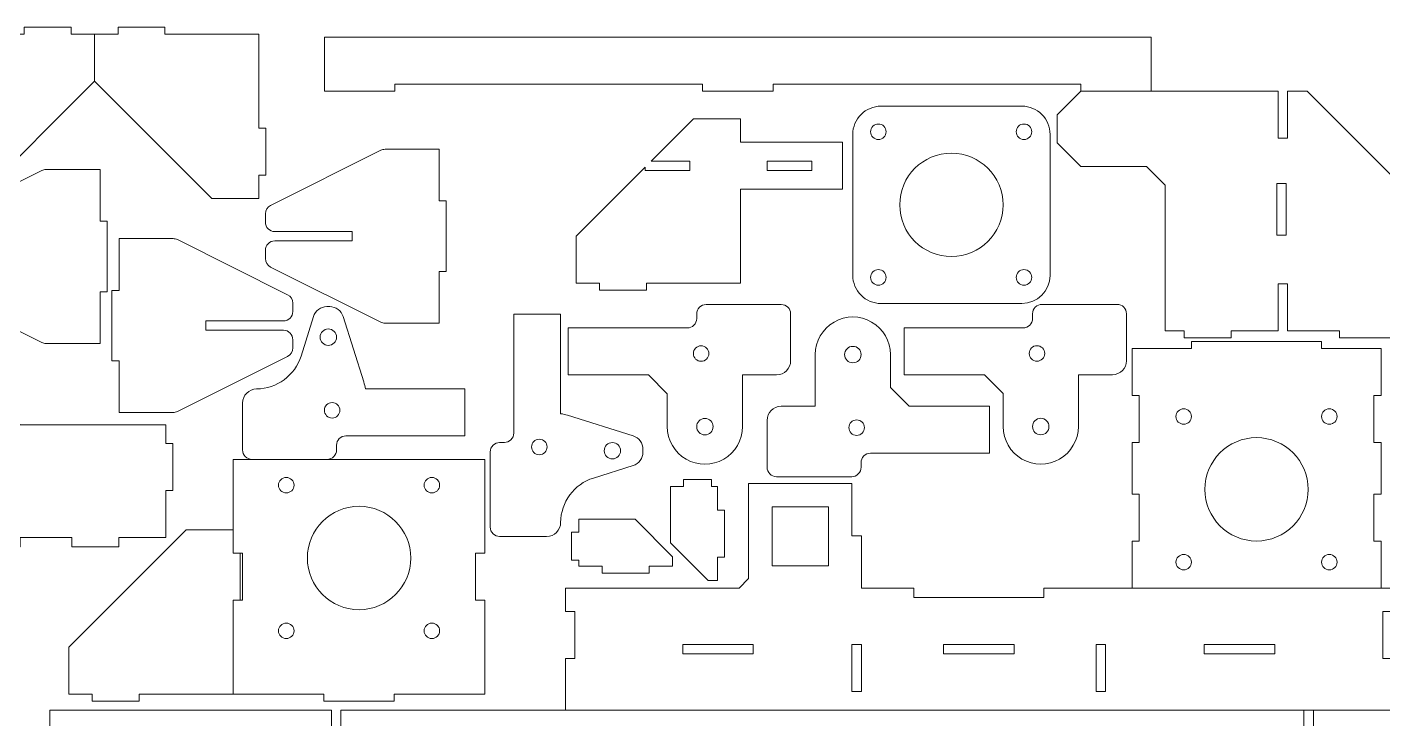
# Model space of a CAD drawing. Header units: millimetres. Extents: x -607 to 602, y -457 to -158.
# Drawn here: x 125.7 to 414.3, y -304.8 to -157.6 of the extents above; entities that cross this region are included whole.
import ezdxf
from ezdxf.lldxf.tags import DXFTag

# ---------------------------------------------------------------- set-up
doc = ezdxf.new("R2010")
doc.units = ezdxf.units.MM
doc.header["$MEASUREMENT"] = 0
doc.layers.add('Default', color=7, linetype='Continuous')
doc.layers.add('PHOTOGATE_OBSTRU', color=7, linetype='Continuous')
tags = doc.linetypes.add('New Line1', pattern=[4.6, 3.1, -1.5]).pattern_tags.tags
tags[6:7] = [DXFTag(74, 4), DXFTag(75, 0), DXFTag(340, '0'), DXFTag(46, 1.0), DXFTag(50, 0.0), DXFTag(44, 0.0), DXFTag(45, 0.0)]
tags[4:5] = [DXFTag(74, 4), DXFTag(75, 0), DXFTag(340, '0'), DXFTag(46, 1.0), DXFTag(50, 0.0), DXFTag(44, 0.0), DXFTag(45, 0.0)]

msp = doc.modelspace()

# ---------------------------------------------------------------- linework, layer by layer
at = {"layer": 'Default', "color": 250, "lineweight": 9}
for points in [[(115.0572, -194.1118), (105.0573, -194.1118), (105.0573, -189.1117), (103.5573, -189.1118), (103.5573, -179.1118), (105.0573, -179.1118), (105.0573, -159.1118), (125.0573, -159.1118), (125.0574, -157.6118), (135.0573, -157.6118), (135.0573, -159.1118), (140.0573, -159.1118), (140.0573, -169.1118), (115.0572, -194.1118)], [(165.0573, -194.1118), (175.0573, -194.1118), (175.0573, -189.1118), (176.5573, -189.1118), (176.5573, -179.1118), (175.0573, -179.1119), (175.0573, -159.1118), (155.0573, -159.1118), (155.0573, -157.6118), (145.0573, -157.6118), (145.0573, -159.1118), (140.0573, -159.1118), (140.0573, -169.1118), (165.0573, -194.1118)], [(416.2188, -223.7666), (405.1093, -223.7666), (405.1093, -222.2666), (393.9998, -222.2666), (393.9998, -212.2666), (391.9998, -212.2666), (391.9998, -222.2666), (381.9998, -222.2666), (381.9998, -223.7666), (371.9998, -223.7666), (371.9998, -222.2666), (367.9988, -222.2666), (367.9988, -191.2666), (363.9988, -187.2666), (349.9988, -187.2666), (344.9988, -182.2666), (344.9988, -176.2666), (349.9988, -171.2666), (391.9998, -171.2666), (391.9998, -181.2666), (393.9998, -181.2666), (393.9998, -171.2666), (398.2188, -171.2666), (416.2188, -189.2666)], [(337.4728, -174.4404), (307.4728, -174.4404)], [(257.2657, -188.1188), (266.7657, -188.1188), (266.7657, -186.1188), (258.5565, -186.1188), (267.5565, -177.1188), (277.5565, -177.1188), (277.5565, -182.1188), (299.2657, -182.1188), (299.2657, -192.1188), (277.5565, -192.1188), (277.5565, -212.1188), (257.5565, -212.1188), (257.5565, -213.6188), (247.5565, -213.6188), (247.5565, -212.1188), (242.5565, -212.1188), (242.5565, -202.1188), (257.2657, -187.4097), (257.2657, -188.1188)], [(301.4728, -180.4404), (301.4728, -210.4404)], [(343.4728, -210.4404), (343.4728, -180.4404)], [(201.003, -183.8265), (177.5309, -195.5626)], [(201.8974, -220.6154), (213.4253, -220.6154), (213.4253, -209.6154), (214.9253, -209.6154), (214.9253, -194.6154), (213.4253, -194.6154), (213.4253, -183.6154), (201.8974, -183.6154)], [(105.3386, -199.88), (128.8107, -188.1439)], [(129.7051, -187.9328), (141.233, -187.9328), (141.233, -198.9328), (142.733, -198.9328), (142.733, -213.9328)], [(393.7328, -190.8876), (391.7328, -190.8876), (391.7328, -201.8876), (393.7328, -201.8876), (393.7328, -190.8876)], [(176.4253, -197.3514), (176.4253, -199.1154)], [(178.4253, -201.1154), (194.9253, -201.1154), (194.9253, -203.1154), (178.4253, -203.1154)], [(156.7996, -202.6312), (145.2718, -202.6312), (145.2718, -213.6312), (143.7718, -213.6312), (143.7718, -228.6312), (145.2718, -228.6312), (145.2718, -239.6312), (156.7996, -239.6312)], [(181.1662, -214.5784), (157.6941, -202.8424)], [(176.4253, -205.1154), (176.4253, -206.8793)], [(177.5309, -208.6682), (201.003, -220.4042)], [(128.8107, -224.7216), (105.3386, -212.9856)], [(142.733, -213.9328), (141.233, -213.9328), (141.233, -224.9328), (129.7051, -224.9328)], [(182.2718, -218.1312), (182.2718, -216.3673)], [(307.4728, -216.4404), (337.4728, -216.4404)], [(124.2584, -242.2486), (155.2584, -242.2486), (155.2584, -246.2496), (156.7584, -246.2496), (156.7584, -256.2496), (155.2584, -256.2496), (155.2584, -266.2496), (145.2584, -266.2496), (145.2584, -268.2496), (135.2584, -268.2496), (135.2584, -266.2496), (124.2584, -266.2496), (124.2584, -268.2496), (114.2584, -268.2496), (114.2584, -266.2496), (104.2584, -266.2496), (104.2584, -224.2486), (109.2584, -219.2486), (115.2584, -219.2486), (120.2584, -224.2486), (120.2584, -238.2486), (124.2584, -242.2486)], [(186.6645, -219.2016), (184.0195, -227.6174)], [(190.1228, -217.1011), (189.5264, -217.1011)], [(197.3646, -233.1372), (192.9848, -219.2016)], [(229.3001, -244.0181), (229.3001, -218.6746), (239.2824, -218.6746), (239.2824, -239.8838)], [(268.2413, -218.6425), (268.2413, -219.6425)], [(286.2413, -216.6425), (270.2413, -216.6425)], [(288.2413, -228.6247), (288.2413, -218.6425), (288.2413, -228.6247)], [(339.7395, -218.6188), (339.7395, -219.6188)], [(357.7395, -216.6188), (341.7395, -216.6188)], [(359.7395, -228.601), (359.7395, -218.6188), (359.7395, -228.601)], [(180.2718, -222.1312), (163.7718, -222.1312), (163.7718, -220.1312), (180.2718, -220.1312)], [(266.2413, -221.6425), (240.8978, -221.6425), (240.8978, -231.6425), (257.9913, -231.6425), (261.9913, -235.6425), (261.9913, -242.6425)], [(337.7395, -221.6188), (312.396, -221.6188), (312.396, -231.6188), (329.4895, -231.6188), (333.4895, -235.6188), (333.4895, -242.6188)], [(182.2718, -225.8952), (182.2718, -224.1312)], [(360.9188, -276.9868), (360.9188, -266.9868), (362.4188, -266.9868), (362.4188, -256.9868), (360.9188, -256.9868), (360.9188, -245.9868), (362.4188, -245.9868), (362.4188, -235.9868), (360.9188, -235.9868), (360.9188, -225.9868), (373.5962, -225.9868), (373.5962, -224.4868), (401.2413, -224.4868), (401.2413, -225.9868), (413.9188, -225.9868), (413.9188, -235.9868), (412.4188, -235.9868), (412.4188, -245.9868), (413.9188, -245.9868), (413.9188, -256.9868), (412.4188, -256.9868), (412.4188, -266.9868), (413.9188, -266.9868), (413.9188, -276.9868)], [(157.6941, -239.4201), (181.1662, -227.684)], [(293.489, -227.2997), (293.4889, -238.2997), (286.7452, -238.2997)], [(305.239, -248.2997), (330.5825, -248.2997), (330.5825, -238.2997), (313.489, -238.2997), (309.489, -234.2997), (309.489, -227.2997)], [(284.735, -231.6425), (277.9913, -231.6425), (277.9913, -242.6425), (277.9913, -231.6425)], [(356.2332, -231.6188), (349.4895, -231.6188), (349.4895, -242.6188), (349.4895, -231.6188)], [(193.5746, -244.6011), (218.9181, -244.6011), (218.9181, -234.6188), (197.7089, -234.6188)], [(171.5746, -237.6188), (171.5746, -247.6011)], [(240.764, -240.2281), (254.6996, -244.6079)], [(283.239, -241.3175), (283.239, -251.2997), (283.239, -241.3175)], [(191.5746, -247.6011), (191.5746, -246.6011)], [(224.3001, -264.0181), (224.3001, -248.0181)], [(226.3001, -246.0181), (227.3001, -246.0181)], [(256.8001, -247.4699), (256.8001, -248.0663)], [(188.8732, -301.1011), (188.8732, -299.6011), (169.5732, -299.6011), (169.5732, -279.6011), (171.5732, -279.6011), (171.5732, -269.6011), (169.5732, -269.6011), (169.5732, -249.6011), (223.1732, -249.6011), (223.1732, -269.6011), (221.1732, -269.6011), (221.1732, -279.6011), (223.1732, -279.6011), (223.1732, -299.6011), (203.8732, -299.6011), (203.8732, -301.1011), (188.8732, -301.1011)], [(254.6996, -250.9282), (246.2838, -253.5732)], [(303.239, -251.2997), (303.239, -250.2997)], [(270.6737, -275.4024), (272.6737, -275.4024), (272.6737, -270.4024), (274.1737, -270.4024), (274.1737, -260.4024), (272.6737, -260.4024), (272.6737, -255.4024), (271.4237, -255.4024), (271.4237, -253.9024), (265.4237, -253.9024), (265.4237, -255.4024), (262.6737, -255.4024), (262.6737, -267.4024), (270.6737, -275.4024)], [(285.2389, -253.2997), (301.239, -253.2997)], [(303.3001, -265.8463), (303.3001, -276.9868), (314.4776, -276.9868), (314.4776, -278.9857), (342.1226, -278.9857), (342.1226, -276.9868), (416.3001, -276.9868), (416.3001, -281.9868), (414.3001, -281.9868), (414.3001, -291.9868), (416.3001, -291.9868), (416.3001, -302.9868), (240.3001, -302.9868), (240.3001, -291.9868), (242.3001, -291.9868), (242.3001, -281.9868), (240.3001, -281.9868), (240.3001, -276.9868), (277.3001, -276.9868), (279.3001, -274.9868), (279.3001, -254.7368), (301.3001, -254.7368), (301.3001, -265.8463), (303.3001, -265.8463)], [(263.1296, -270.3257), (263.1296, -272.3257), (258.1296, -272.3257), (258.1296, -273.8257), (248.1296, -273.8257), (248.1296, -272.3257), (243.1296, -272.3257), (243.1296, -271.0757), (241.6296, -271.0757), (241.6296, -265.0757), (243.1296, -265.0757), (243.1296, -262.3257), (255.1296, -262.3257), (263.1296, -270.3257)], [(169.5732, -299.6011), (149.5732, -299.6011), (149.5732, -301.1011), (139.5732, -301.1011), (139.5732, -299.6011), (134.5732, -299.6011), (134.5732, -289.6011), (159.5732, -264.6011), (169.5732, -264.6011)], [(236.2824, -266.0181), (226.3001, -266.0181)], [(169.5732, -269.6011), (171.0732, -269.6011), (171.0732, -279.6011), (169.5732, -279.6011)], [(167.938, -339.9868), (130.5214, -314.9868), (130.5214, -302.9868), (190.5214, -302.9868), (190.5214, -321.4868), (192.5214, -321.4868), (192.5214, -302.9868), (397.5214, -302.9868), (397.5214, -321.4868), (399.5214, -321.4868), (399.5214, -302.9868), (450.5214, -302.9868), (450.5214, -307.9868), (418.5214, -339.9868)]]:
    msp.add_lwpolyline(points, dxfattribs=at)
at = {"layer": 'Default', "color": 240, "lineweight": 9}
for points in [[(292.7657, -188.1188), (283.2657, -188.1188), (283.2657, -186.1188), (292.7657, -186.1188), (292.7657, -188.1188)], [(284.3001, -259.7368), (284.3001, -272.2368), (296.3001, -272.2368), (296.3001, -259.7368), (284.3001, -259.7368)], [(280.3001, -290.9868), (280.3001, -288.9868), (265.3001, -288.9868), (265.3001, -290.9868), (280.3001, -290.9868)], [(301.3001, -288.9857), (301.3001, -298.9857), (303.3001, -298.9857), (303.3001, -288.9857), (301.3001, -288.9857)], [(335.8001, -290.9868), (320.8001, -290.9868), (320.8001, -288.9868), (335.8001, -288.9868), (335.8001, -290.9868)], [(353.3001, -288.9857), (353.3001, -298.9857), (355.3001, -298.9857), (355.3001, -288.9857), (353.3001, -288.9857)], [(391.3001, -290.9868), (391.3001, -288.9868), (376.3001, -288.9868), (376.3001, -290.9868), (391.3001, -290.9868)]]:
    msp.add_lwpolyline(points, dxfattribs=at)
at = {"layer": 'Default', "color": 250, "linetype": 'New Line1', "lineweight": 9}
msp.add_lwpolyline([(293.4889, -227.2997), (293.4889, -238.2997)], dxfattribs=at)
at = {"layer": 'Default', "color": 250, "lineweight": 9}
for points, knots in [([(307.4728, -174.4404), (305.8815, -174.4404), (304.3554, -175.0725), (303.2302, -176.1977), (302.105, -177.3229), (301.4728, -178.8491), (301.4728, -180.4404)], [0, 0, 0, 0, 1, 1, 1, 2, 2, 2, 2]), ([(343.4728, -180.4404), (343.4728, -178.8491), (342.8407, -177.3229), (341.7155, -176.1977), (340.5902, -175.0725), (339.0641, -174.4404), (337.4728, -174.4404)], [0, 0, 0, 0, 1, 1, 1, 2, 2, 2, 2]), ([(176.4253, -199.1154), (176.4253, -199.6458), (176.636, -200.1545), (177.0111, -200.5296), (177.3862, -200.9047), (177.8949, -201.1154), (178.4253, -201.1154)], [0, 0, 0, 0, 1, 1, 1, 2, 2, 2, 2]), ([(301.4728, -210.4404), (301.4728, -212.0317), (302.105, -213.5578), (303.2302, -214.683), (304.3554, -215.8082), (305.8815, -216.4404), (307.4728, -216.4404)], [0, 0, 0, 0, 1, 1, 1, 2, 2, 2, 2]), ([(270.2413, -216.6425), (269.7109, -216.6425), (269.2022, -216.8532), (268.8271, -217.2283), (268.452, -217.6033), (268.2413, -218.112), (268.2413, -218.6425)], [0, 0, 0, 0, 1, 1, 1, 2, 2, 2, 2]), ([(309.489, -227.2997), (309.489, -224.4416), (307.9642, -221.8006), (305.489, -220.3715), (303.0137, -218.9424), (299.9642, -218.9424), (297.489, -220.3715), (295.0137, -221.8006), (293.489, -224.4416), (293.489, -227.2997)], [0, 0, 0, 0, 1, 1, 1, 2, 2, 2, 3, 3, 3, 3]), ([(341.7395, -216.6188), (341.2091, -216.6188), (340.7004, -216.8295), (340.3253, -217.2046), (339.9502, -217.5796), (339.7395, -218.0883), (339.7395, -218.6188)], [0, 0, 0, 0, 1, 1, 1, 2, 2, 2, 2]), ([(182.2718, -224.1312), (182.2718, -223.6008), (182.0611, -223.0921), (181.686, -222.717), (181.3109, -222.3419), (180.8022, -222.1312), (180.2718, -222.1312)], [0, 0, 0, 0, 1, 1, 1, 2, 2, 2, 2]), ([(268.2413, -219.6425), (268.2413, -220.1729), (268.0306, -220.6816), (267.6555, -221.0567), (267.2805, -221.4318), (266.7718, -221.6425), (266.2413, -221.6425)], [0, 0, 0, 0, 1, 1, 1, 2, 2, 2, 2]), ([(339.7395, -219.6188), (339.7395, -220.1492), (339.5288, -220.6579), (339.1537, -221.033), (338.7787, -221.4081), (338.27, -221.6188), (337.7395, -221.6188)], [0, 0, 0, 0, 1, 1, 1, 2, 2, 2, 2]), ([(184.0195, -227.6174), (182.718, -231.7586), (178.8934, -234.5872), (174.5527, -234.6189), (172.9044, -234.631), (171.5746, -235.9705), (171.5746, -237.6188)], [0, 0, 0, 0, 1, 1, 1, 2, 2, 2, 2]), ([(288.2413, -228.6247), (288.2413, -230.273), (286.9115, -231.6126), (285.2633, -231.6246), (285.0871, -231.6259), (284.9109, -231.6319), (284.735, -231.6425)], [0, 0, 0, 0, 1, 1, 1, 2, 2, 2, 2]), ([(359.7395, -228.601), (359.7395, -230.2493), (358.4097, -231.5889), (356.7615, -231.6009), (356.5853, -231.6022), (356.4091, -231.6082), (356.2332, -231.6188)], [0, 0, 0, 0, 1, 1, 1, 2, 2, 2, 2]), ([(286.7452, -238.2997), (286.5694, -238.3103), (286.3932, -238.3163), (286.217, -238.3175), (284.5688, -238.3296), (283.239, -239.6692), (283.239, -241.3175)], [0, 0, 0, 0, 1, 1, 1, 2, 2, 2, 2]), ([(191.5746, -246.6011), (191.5746, -246.0706), (191.7853, -245.5619), (192.1604, -245.1869), (192.5355, -244.8118), (193.0442, -244.6011), (193.5746, -244.6011)], [0, 0, 0, 0, 1, 1, 1, 2, 2, 2, 2]), ([(227.3001, -246.0181), (227.8306, -246.0181), (228.3393, -245.8074), (228.7143, -245.4323), (229.0894, -245.0572), (229.3001, -244.5485), (229.3001, -244.0181)], [0, 0, 0, 0, 1, 1, 1, 2, 2, 2, 2]), ([(261.9913, -242.6425), (261.9913, -245.5006), (263.5161, -248.1416), (265.9913, -249.5707), (268.4665, -250.9997), (271.5161, -250.9997), (273.9913, -249.5707), (276.4665, -248.1416), (277.9913, -245.5006), (277.9913, -242.6425)], [0, 0, 0, 0, 1, 1, 1, 2, 2, 2, 3, 3, 3, 3]), ([(333.4895, -242.6188), (333.4895, -245.4769), (335.0143, -248.1179), (337.4895, -249.547), (339.9647, -250.976), (343.0143, -250.976), (345.4895, -249.547), (347.9647, -248.1179), (349.4895, -245.4769), (349.4895, -242.6188)], [0, 0, 0, 0, 1, 1, 1, 2, 2, 2, 3, 3, 3, 3]), ([(171.5746, -247.6011), (171.5746, -248.1315), (171.7853, -248.6402), (172.1604, -249.0153), (172.5355, -249.3904), (173.0442, -249.6011), (173.5746, -249.6011)], [0, 0, 0, 0, 1, 1, 1, 2, 2, 2, 2]), ([(189.5746, -249.6011), (190.1051, -249.6011), (190.6138, -249.3904), (190.9888, -249.0153), (191.3639, -248.6402), (191.5746, -248.1315), (191.5746, -247.6011)], [0, 0, 0, 0, 1, 1, 1, 2, 2, 2, 2]), ([(224.3001, -248.0181), (224.3001, -247.4876), (224.5108, -246.9789), (224.8859, -246.6039), (225.261, -246.2288), (225.7697, -246.0181), (226.3001, -246.0181)], [0, 0, 0, 0, 1, 1, 1, 2, 2, 2, 2]), ([(303.239, -250.2997), (303.239, -249.7693), (303.4497, -249.2606), (303.8247, -248.8855), (304.1998, -248.5104), (304.7085, -248.2997), (305.239, -248.2997)], [0, 0, 0, 0, 1, 1, 1, 2, 2, 2, 2]), ([(301.239, -253.2997), (301.7694, -253.2997), (302.2781, -253.089), (302.6532, -252.7139), (303.0282, -252.3389), (303.239, -251.8301), (303.239, -251.2997)], [0, 0, 0, 0, 1, 1, 1, 2, 2, 2, 2]), ([(226.3001, -266.0181), (225.7697, -266.0181), (225.261, -265.8074), (224.8859, -265.4323), (224.5108, -265.0572), (224.3001, -264.5485), (224.3001, -264.0181)], [0, 0, 0, 0, 1, 1, 1, 2, 2, 2, 2])]:
    msp.add_open_spline(points, degree=3, knots=knots, dxfattribs=at)
at = {"layer": 'Default', "color": 240, "lineweight": 9}
for points in [[(308.569, -179.8811), (308.569, -178.9699), (307.8302, -178.2311), (306.919, -178.2311), (306.0077, -178.2311), (305.269, -178.9699), (305.269, -179.8811), (305.269, -180.7924), (306.0077, -181.5311), (306.919, -181.5311), (307.8302, -181.5312), (308.569, -180.7924), (308.569, -179.8812)], [(339.569, -179.8811), (339.569, -178.9699), (338.8302, -178.2311), (337.919, -178.2311), (337.0077, -178.2311), (336.269, -178.9699), (336.269, -179.8811), (336.269, -180.7924), (337.0077, -181.5311), (337.919, -181.5311), (338.8302, -181.5312), (339.569, -180.7924), (339.569, -179.8812)], [(333.4728, -195.4404), (333.4728, -189.3652), (328.548, -184.4404), (322.4728, -184.4404), (316.3977, -184.4404), (311.4728, -189.3652), (311.4728, -195.4403), (311.4728, -201.5155), (316.3976, -206.4403), (322.4728, -206.4404), (328.5479, -206.4404), (333.4728, -201.5156), (333.4728, -195.4404)], [(308.569, -210.8811), (308.569, -209.9699), (307.8302, -209.2311), (306.919, -209.2311), (306.0077, -209.2311), (305.269, -209.9699), (305.269, -210.8811), (305.269, -211.7924), (306.0077, -212.5311), (306.919, -212.5311), (307.8302, -212.5312), (308.569, -211.7924), (308.569, -210.8812)], [(339.569, -210.8811), (339.569, -209.9699), (338.8302, -209.2311), (337.919, -209.2311), (337.0077, -209.2311), (336.269, -209.9699), (336.269, -210.8811), (336.269, -211.7924), (337.0077, -212.5311), (337.919, -212.5311), (338.8302, -212.5312), (339.569, -211.7924), (339.569, -210.8812)], [(189.8246, -221.8511), (188.8581, -221.8511), (188.0746, -222.6346), (188.0746, -223.6011), (188.0746, -224.5676), (188.8581, -225.3511), (189.8246, -225.3511), (190.7911, -225.3511), (191.5746, -224.5676), (191.5746, -223.6011), (191.5746, -222.6346), (190.7911, -221.8511), (189.8246, -221.8511)], [(269.1821, -225.4386), (268.2708, -225.4386), (267.5321, -226.1774), (267.5321, -227.0886), (267.5321, -227.9999), (268.2708, -228.7386), (269.1821, -228.7386), (270.0934, -228.7386), (270.8321, -227.9999), (270.8321, -227.0886), (270.8321, -226.1774), (270.0934, -225.4386), (269.1821, -225.4386)], [(301.489, -229.0497), (302.4554, -229.0497), (303.2389, -228.2662), (303.239, -227.2997), (303.239, -226.3332), (302.4555, -225.5497), (301.489, -225.5497), (300.5225, -225.5497), (299.739, -226.3332), (299.739, -227.2997), (299.7389, -228.2662), (300.5224, -229.0497), (301.4889, -229.0497)], [(340.6803, -225.4149), (339.769, -225.4149), (339.0303, -226.1537), (339.0303, -227.0649), (339.0303, -227.9762), (339.769, -228.7149), (340.6803, -228.7149), (341.5916, -228.7149), (342.3303, -227.9762), (342.3303, -227.0649), (342.3303, -226.1537), (341.5916, -225.4149), (340.6803, -225.4149)], [(190.6339, -237.5049), (189.7226, -237.5049), (188.9839, -238.2436), (188.9839, -239.1549), (188.9839, -240.0662), (189.7226, -240.8049), (190.6338, -240.8049), (191.5451, -240.8049), (192.2838, -240.0662), (192.2839, -239.1549), (192.2839, -238.2436), (191.5451, -237.5049), (190.6339, -237.5049)], [(373.5688, -240.4868), (373.5688, -239.5755), (372.8301, -238.8368), (371.9188, -238.8368), (371.0075, -238.8368), (370.2688, -239.5755), (370.2688, -240.4868), (370.2688, -241.3981), (371.0075, -242.1368), (371.9188, -242.1368), (372.83, -242.1368), (373.5688, -241.3981), (373.5688, -240.4868)], [(404.5688, -240.4868), (404.5688, -239.5755), (403.8301, -238.8368), (402.9188, -238.8368), (402.0075, -238.8368), (401.2688, -239.5755), (401.2688, -240.4868), (401.2688, -241.3981), (402.0075, -242.1368), (402.9188, -242.1368), (403.83, -242.1368), (404.5688, -241.3981), (404.5688, -240.4868)], [(269.9913, -240.8925), (269.0248, -240.8925), (268.2413, -241.676), (268.2413, -242.6425), (268.2413, -243.609), (269.0248, -244.3925), (269.9913, -244.3925), (270.9578, -244.3925), (271.7413, -243.609), (271.7413, -242.6425), (271.7413, -241.676), (270.9578, -240.8925), (269.9913, -240.8925)], [(302.2982, -244.5035), (303.2094, -244.5035), (303.9482, -243.7648), (303.9482, -242.8536), (303.9482, -241.9423), (303.2094, -241.2036), (302.2982, -241.2035), (301.3869, -241.2035), (300.6482, -241.9423), (300.6482, -242.8535), (300.6482, -243.7648), (301.3869, -244.5035), (302.2982, -244.5035)], [(341.4895, -240.8688), (340.523, -240.8688), (339.7395, -241.6523), (339.7395, -242.6188), (339.7395, -243.5853), (340.523, -244.3688), (341.4895, -244.3688), (342.456, -244.3688), (343.2395, -243.5853), (343.2395, -242.6188), (343.2395, -241.6523), (342.456, -240.8688), (341.4895, -240.8688)], [(236.3963, -246.9588), (236.3963, -247.8701), (235.6576, -248.6088), (234.7463, -248.6088), (233.835, -248.6088), (233.0963, -247.8701), (233.0963, -246.9589), (233.0963, -246.0476), (233.835, -245.3089), (234.7463, -245.3088), (235.6576, -245.3088), (236.3963, -246.0476), (236.3963, -246.9588)], [(398.4188, -255.9868), (398.4188, -249.9117), (393.4939, -244.9868), (387.4188, -244.9868), (381.3437, -244.9868), (376.4188, -249.9116), (376.4188, -255.9868), (376.4188, -262.0619), (381.3436, -266.9868), (387.4187, -266.9868), (393.4939, -266.9868), (398.4187, -262.062), (398.4188, -255.9869)], [(252.0501, -247.7681), (252.0501, -248.7346), (251.2666, -249.5181), (250.3001, -249.5181), (249.3336, -249.5181), (248.5501, -248.7346), (248.5501, -247.7681), (248.5501, -246.8016), (249.3336, -246.0181), (250.3001, -246.0181), (251.2666, -246.0181), (252.0501, -246.8016), (252.0501, -247.7681)], [(182.5232, -255.1011), (182.5232, -254.1899), (181.7845, -253.4511), (180.8732, -253.4511), (179.962, -253.4511), (179.2232, -254.1899), (179.2232, -255.1011), (179.2232, -256.0124), (179.962, -256.7511), (180.8732, -256.7511), (181.7845, -256.7511), (182.5232, -256.0124), (182.5232, -255.1012)], [(213.5232, -255.1011), (213.5232, -254.1899), (212.7845, -253.4511), (211.8732, -253.4511), (210.962, -253.4511), (210.2232, -254.1899), (210.2232, -255.1011), (210.2232, -256.0124), (210.962, -256.7511), (211.8732, -256.7511), (212.7845, -256.7511), (213.5232, -256.0124), (213.5232, -255.1012)], [(207.3732, -270.6011), (207.3732, -264.526), (202.4484, -259.6012), (196.3733, -259.6011), (190.2981, -259.6011), (185.3733, -264.526), (185.3732, -270.6011), (185.3732, -276.6762), (190.2981, -281.6011), (196.3732, -281.6011), (202.4483, -281.6012), (207.3732, -276.6763), (207.3732, -270.6012)], [(373.5688, -271.4868), (373.5688, -270.5755), (372.8301, -269.8368), (371.9188, -269.8368), (371.0075, -269.8368), (370.2688, -270.5755), (370.2688, -271.4868), (370.2688, -272.3981), (371.0075, -273.1368), (371.9188, -273.1368), (372.83, -273.1368), (373.5688, -272.3981), (373.5688, -271.4868)], [(404.5688, -271.4868), (404.5688, -270.5755), (403.8301, -269.8368), (402.9188, -269.8368), (402.0075, -269.8368), (401.2688, -270.5755), (401.2688, -271.4868), (401.2688, -272.3981), (402.0075, -273.1368), (402.9188, -273.1368), (403.83, -273.1368), (404.5688, -272.3981), (404.5688, -271.4868)], [(182.5232, -286.1011), (182.5232, -285.1899), (181.7845, -284.4511), (180.8732, -284.4511), (179.962, -284.4511), (179.2232, -285.1899), (179.2232, -286.1011), (179.2232, -287.0124), (179.962, -287.7511), (180.8732, -287.7511), (181.7845, -287.7511), (182.5232, -287.0124), (182.5232, -286.1012)], [(213.5232, -286.1011), (213.5232, -285.1899), (212.7845, -284.4511), (211.8732, -284.4511), (210.962, -284.4511), (210.2232, -285.1899), (210.2232, -286.1011), (210.2232, -287.0124), (210.962, -287.7511), (211.8732, -287.7511), (212.7845, -287.7511), (213.5232, -287.0124), (213.5232, -286.1012)]]:
    msp.add_open_spline(points, degree=3, knots=[0, 0, 0, 0, 1, 1, 1, 2, 2, 2, 3, 3, 3, 4, 4, 4, 4], dxfattribs=at)
at = {"layer": 'Default', "color": 250, "lineweight": 9}
for points in [[(201.8974, -183.6154), (201.5869, -183.6154), (201.2807, -183.6877), (201.003, -183.8265)], [(128.8107, -188.1439), (129.0884, -188.0051), (129.3946, -187.9328), (129.7051, -187.9328)], [(177.5309, -195.5626), (176.8533, -195.9014), (176.4253, -196.5939), (176.4253, -197.3514)], [(157.6941, -202.8424), (157.4164, -202.7035), (157.1101, -202.6312), (156.7996, -202.6312)], [(178.4253, -203.1154), (177.3207, -203.1154), (176.4253, -204.0108), (176.4253, -205.1154)], [(176.4253, -206.8793), (176.4253, -207.6369), (176.8533, -208.3294), (177.5309, -208.6682)], [(337.4728, -216.4404), (340.7865, -216.4404), (343.4728, -213.7541), (343.4728, -210.4404)], [(182.2718, -216.3673), (182.2718, -215.6097), (181.8438, -214.9172), (181.1662, -214.5784)], [(180.2718, -220.1312), (181.3763, -220.1312), (182.2718, -219.2358), (182.2718, -218.1312)], [(189.5264, -217.1011), (188.2161, -217.1011), (187.0573, -217.9515), (186.6645, -219.2016)], [(192.9848, -219.2016), (192.5919, -217.9515), (191.4332, -217.1011), (190.1228, -217.1011)], [(288.2413, -218.6425), (288.2413, -217.5379), (287.3459, -216.6425), (286.2413, -216.6425)], [(359.7395, -218.6188), (359.7395, -217.5142), (358.8441, -216.6188), (357.7395, -216.6188)], [(201.003, -220.4042), (201.2807, -220.5431), (201.5869, -220.6154), (201.8974, -220.6154)], [(129.7051, -224.9328), (129.3946, -224.9328), (129.0884, -224.8605), (128.8107, -224.7216)], [(181.1662, -227.684), (181.8438, -227.3452), (182.2718, -226.6527), (182.2718, -225.8952)], [(197.7089, -234.6188), (197.6319, -234.1169), (197.5168, -233.6216), (197.3646, -233.1372)], [(156.7996, -239.6312), (157.1101, -239.6312), (157.4164, -239.5589), (157.6941, -239.4201)], [(239.2824, -239.8838), (239.7843, -239.9608), (240.2796, -240.0759), (240.764, -240.2281)], [(254.6996, -244.6079), (255.9497, -245.0008), (256.8001, -246.1595), (256.8001, -247.4699)], [(256.8001, -248.0663), (256.8001, -249.3766), (255.9497, -250.5354), (254.6996, -250.9282)], [(246.2838, -253.5732), (242.1426, -254.8747), (239.314, -258.6993), (239.2823, -263.04)], [(283.239, -251.2997), (283.239, -252.4043), (284.1344, -253.2997), (285.2389, -253.2997)], [(239.2823, -263.04), (239.2702, -264.6883), (237.9307, -266.0181), (236.2824, -266.0181)]]:
    msp.add_open_spline(points, degree=3, dxfattribs=at)
at = {"layer": 'PHOTOGATE_OBSTRU', "lineweight": 9}
for points in [[(188.9988, -171.2666), (188.9988, -159.7666)], [(188.9988, -159.7666), (364.9988, -159.7666)], [(364.9988, -159.7666), (364.9988, -171.2666)], [(203.9988, -171.2666), (203.9988, -169.7666)], [(269.4988, -169.7666), (203.9988, -169.7666)], [(269.4988, -171.2666), (269.4988, -169.7666)], [(349.9988, -169.7666), (284.4988, -169.7666)], [(284.4988, -171.2666), (284.4988, -169.7666)], [(349.9988, -171.2666), (349.9988, -169.7666)], [(188.9988, -171.2666), (203.9988, -171.2666)], [(284.4988, -171.2666), (269.4988, -171.2666)]]:
    msp.add_lwpolyline(points, dxfattribs=at)

doc.saveas('drawing.dxf')
